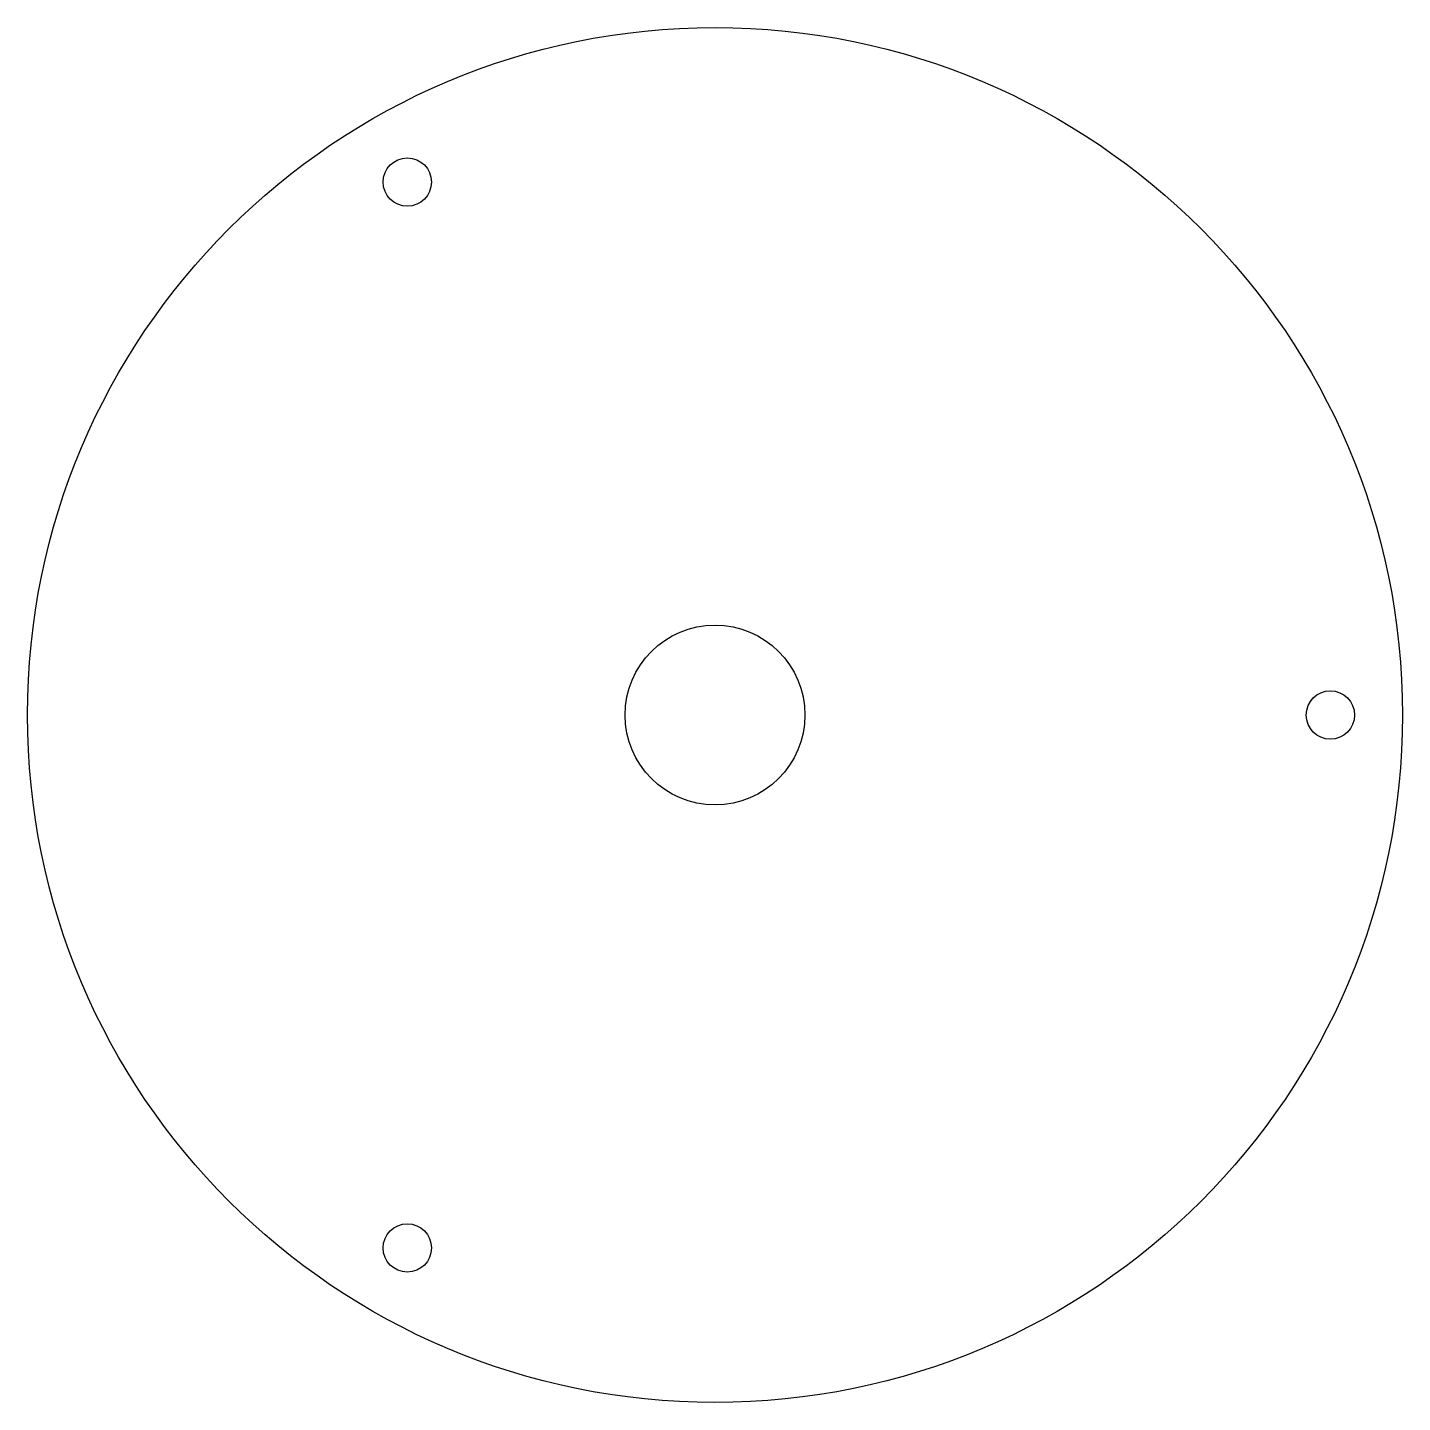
# Model space of a CAD drawing. Header units: millimetres. Extents: x -86 to 86, y -86 to 86.
import ezdxf

# ---------------------------------------------------------------- set-up
doc = ezdxf.new("R2010")
doc.units = ezdxf.units.MM
doc.layers.add('Shape', color=7, linetype='CONTINUOUS')

msp = doc.modelspace()

# ---------------------------------------------------------------- linework, layer by layer
at = {"layer": 'Shape'}
for p, q in [((-35.4875, 66.7056), (-35.4875, 66.7056, 2)), ((-35.4875, 66.7056), (-35.4875, 66.7056, 2)), ((11.25, 0), (11.25, 0, 2)), ((11.25, 0), (11.25, 0, 2)), ((80.05, 0), (80.05, 0, 2)), ((80.05, 0), (80.05, 0, 2)), ((86.05, 0), (86.05, 0, 2)), ((86.05, 0), (86.05, 0, 2)), ((-35.4875, -66.7056), (-35.4875, -66.7056, 2)), ((-35.4875, -66.7056), (-35.4875, -66.7056, 2))]:
    msp.add_line(p, q, dxfattribs=at)
for centre, radius in [((0, 0), 86.05), ((0, 0), 86.05), ((0, 0), 86.05), ((0, 0), 86.05), ((-38.5125, 66.7056), 3.025), ((-38.5125, 66.7056), 3.025), ((-38.5125, 66.7056), 3.025), ((-38.5125, 66.7056), 3.025), ((0, 0), 11.25), ((0, 0), 11.25), ((0, 0), 11.25), ((0, 0), 11.25), ((77.025, 0), 3.025), ((77.025, 0), 3.025), ((77.025, 0), 3.025), ((77.025, 0), 3.025), ((-38.5125, -66.7056), 3.025), ((-38.5125, -66.7056), 3.025), ((-38.5125, -66.7056), 3.025), ((-38.5125, -66.7056), 3.025)]:
    msp.add_circle(centre, radius, dxfattribs=at)

doc.saveas('drawing.dxf')
